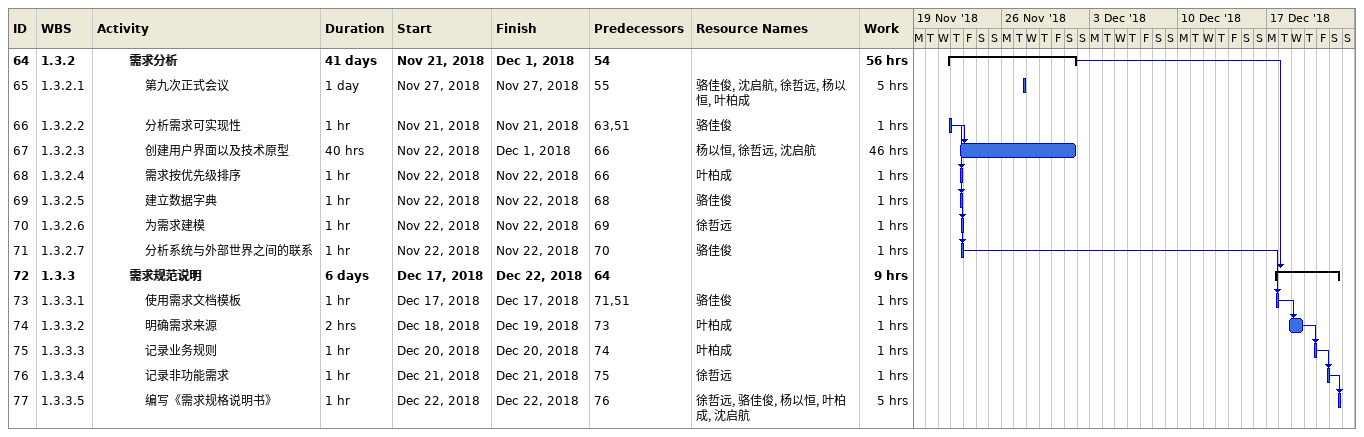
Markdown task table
| ID | WBS | Task | Duration | Start | Finish | Predecessors | Resources | Work (h) |
|---|---|---|---|---|---|---|---|---|
| 64 | 1.3.2 | **需求分析** | 41d | 2018-11-21 | 2018-12-01 | 54 |  | 56 |
| 65 | 1.3.2.1 | 第九次正式会议 | 1d | 2018-11-27 | 2018-11-27 | 55 | 骆佳俊, 沈启航, 徐哲远, 杨以恒, 叶柏成 | 5 |
| 66 | 1.3.2.2 | 分析需求可实现性 | 1h | 2018-11-21 | 2018-11-21 | 63, 51 | 骆佳俊 | 1 |
| 67 | 1.3.2.3 | 创建用户界面以及技术原型 | 40h | 2018-11-22 | 2018-12-01 | 66 | 杨以恒, 徐哲远, 沈启航 | 46 |
| 68 | 1.3.2.4 | 需求按优先级排序 | 1h | 2018-11-22 | 2018-11-22 | 66 | 叶柏成 | 1 |
| 69 | 1.3.2.5 | 建立数据字典 | 1h | 2018-11-22 | 2018-11-22 | 68 | 骆佳俊 | 1 |
| 70 | 1.3.2.6 | 为需求建模 | 1h | 2018-11-22 | 2018-11-22 | 69 | 徐哲远 | 1 |
| 71 | 1.3.2.7 | 分析系统与外部世界之间的联系 | 1h | 2018-11-22 | 2018-11-22 | 70 | 骆佳俊 | 1 |
| 72 | 1.3.3 | **需求规范说明** | 6d | 2018-12-17 | 2018-12-22 | 64 |  | 9 |
| 73 | 1.3.3.1 | 使用需求文档模板 | 1h | 2018-12-17 | 2018-12-17 | 71, 51 | 骆佳俊 | 1 |
| 74 | 1.3.3.2 | 明确需求来源 | 2h | 2018-12-18 | 2018-12-19 | 73 | 叶柏成 | 1 |
| 75 | 1.3.3.3 | 记录业务规则 | 1h | 2018-12-20 | 2018-12-20 | 74 | 叶柏成 | 1 |
| 76 | 1.3.3.4 | 记录非功能需求 | 1h | 2018-12-21 | 2018-12-21 | 75 | 徐哲远 | 1 |
| 77 | 1.3.3.5 | 编写《需求规格说明书》 | 1h | 2018-12-22 | 2018-12-22 | 76 | 徐哲远, 骆佳俊, 杨以恒, 叶柏成, 沈启航 | 5 |
